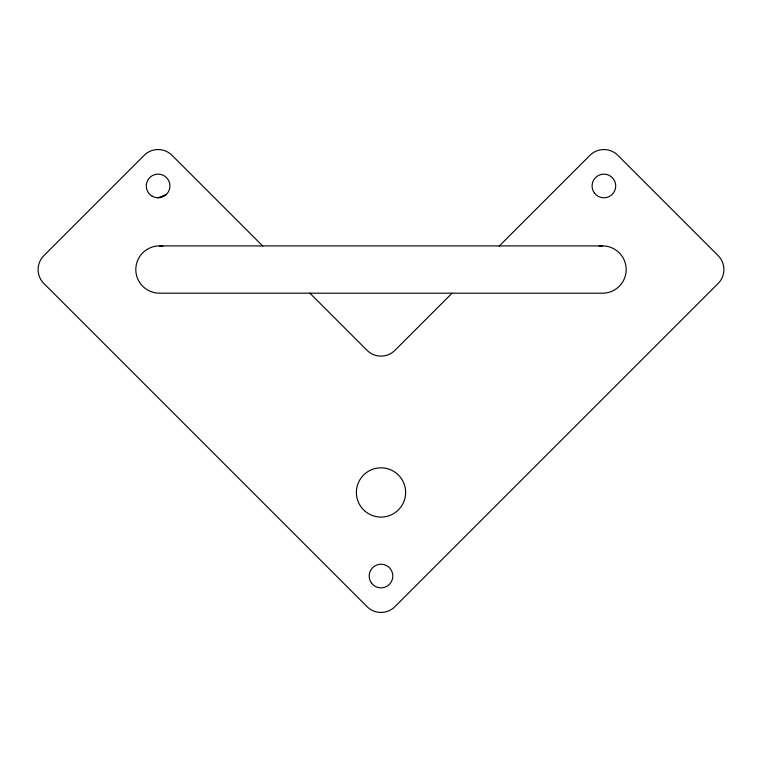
<?xml version="1.0" encoding="UTF-8"?>
<svg xmlns="http://www.w3.org/2000/svg" width="762" height="762" viewBox="0 0 762 762"><rect width="100%" height="100%" fill="white"/><g stroke="black" fill="none" stroke-linecap="round" stroke-linejoin="round"><path stroke-width="1.14" d="M452.095 293.189L394.935 350.349A19.698 19.698 0 0 1 367.065 350.349L309.905 293.189M499.177 246.107L589.969 155.315A19.698 19.698 0 0 1 617.83 155.315L718.128 255.622A19.698 19.698 0 0 1 718.128 283.483L394.935 606.685A19.698 19.698 0 0 1 367.065 606.685L43.872 283.483A19.698 19.698 0 0 1 43.872 255.622L144.17 155.315A19.698 19.698 0 0 1 172.031 155.315L262.823 246.107M158.105 197.787L166.459 194.329M602.542 245.907L159.458 245.907M599.084 246.155A23.651 23.651 0 0 1 626.126 267.814A23.651 23.651 0 0 1 602.542 293.199L159.458 293.189A23.651 23.651 0 0 1 135.874 267.814A23.651 23.651 0 0 1 162.916 246.155M364.579 510.797A24.622 24.622 0 0 0 405.108 497.491A24.622 24.622 0 0 0 373.323 469.049A24.622 24.622 0 0 0 364.579 510.797M152.19 196.205A11.821 11.821 0 0 0 169.926 185.966A11.821 11.821 0 0 0 152.19 175.727A11.821 11.821 0 0 0 152.19 196.205M371.513 583.082A11.821 11.821 0 0 0 391.849 580.73A11.821 11.821 0 0 0 379.638 564.29A11.821 11.821 0 0 0 371.513 583.082M594.408 193.015A11.821 11.821 0 0 0 614.744 190.662A11.821 11.821 0 0 0 602.542 174.222A11.821 11.821 0 0 0 594.408 193.015"/></g></svg>
